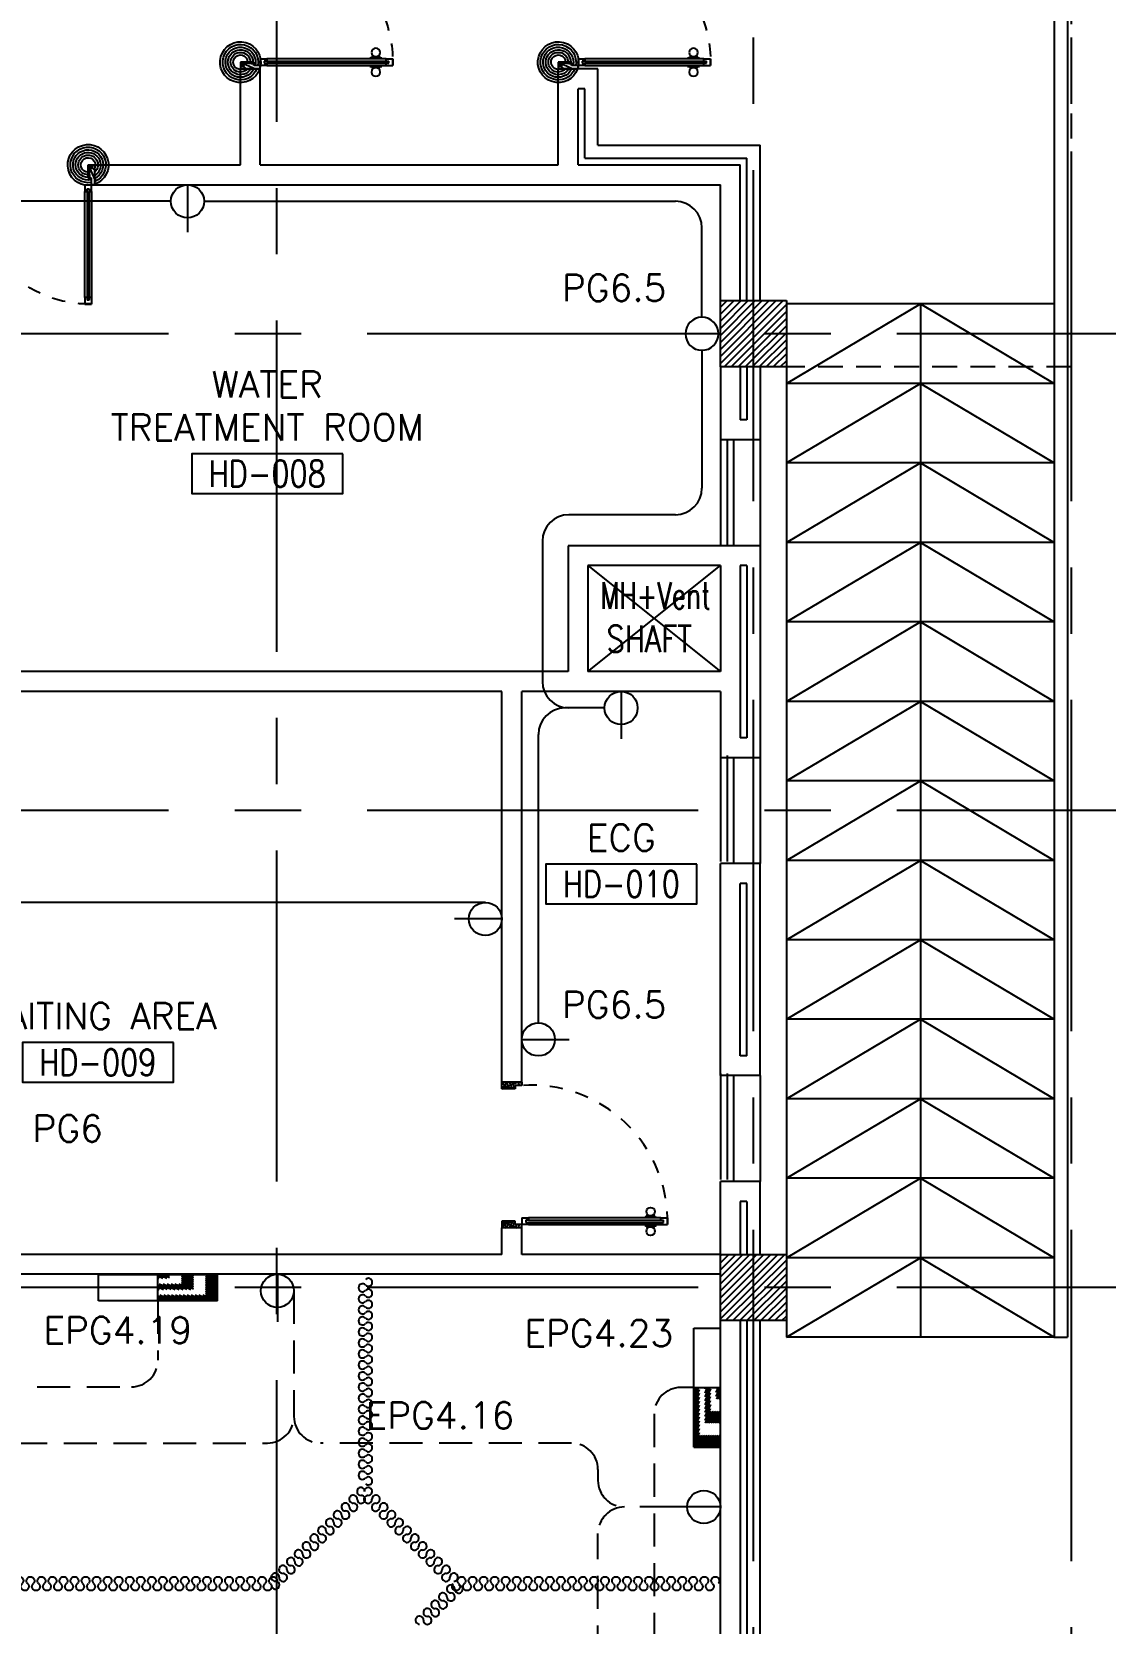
# Model space of a CAD drawing. Extents: x 0 to 93.3, y -13.5 to 76.8.
# Drawn here: x 75.57 to 83.68, y 10.07 to 22.08 of the extents above; entities that cross this region are included whole.
import ezdxf
from ezdxf.enums import TextEntityAlignment as Align

# ---------------------------------------------------------------- set-up
doc = ezdxf.new("R2010")
doc.units = 0
doc.header["$MEASUREMENT"] = 0
doc.header["$PDMODE"] = 3
doc.header["$PDSIZE"] = 0.1
for name, pattern in [('CENTERX2', [4, 2.5, -0.5, 0.5, -0.5]), ('HIDDEN', [0.375, 0.25, -0.125]), ('HIDDEN2', [0.1875, 0.125, -0.0625])]:
    doc.linetypes.add(name, pattern=pattern)
doc.layers.get('0').update_dxf_attribs({"color": 11, "linetype": 'CONTINUOUS'})
doc.layers.get('DEFPOINTS').update_dxf_attribs({"color": 11, "linetype": 'CONTINUOUS'})
for name, color, linetype in [('AX-DIM', 11, 'CONTINUOUS'), ('AXES', 11, 'CENTERX2'), ('CANOPY-LN', 11, 'CONTINUOUS'), ('COL', 11, 'CONTINUOUS'), ('DOOR', 11, 'CONTINUOUS'), ('E-CLINE', 4, 'CONTINUOUS'), ('E-HLINE', 3, 'HIDDEN'), ('E-SOCKETS', 4, 'CONTINUOUS'), ('E-TRXT', 4, 'CONTINUOUS'), ('Handrail', 11, 'CONTINUOUS'), ('HAT', 11, 'CONTINUOUS'), ('INSUL', 11, 'CONTINUOUS'), ('Ramb', 11, 'CONTINUOUS'), ('RM-BOX', 11, 'CONTINUOUS'), ('RM-NAME', 11, 'CONTINUOUS'), ('RM-NO', 11, 'CONTINUOUS'), ('SHAFT', 11, 'CONTINUOUS'), ('WALL', 11, 'CONTINUOUS'), ('WIN', 11, 'CONTINUOUS')]:
    doc.layers.add(name, color=color, linetype=linetype)
doc.styles.add('ROMANS', font='ROMANS.shx', dxfattribs={"width": 0.6})
doc.dimstyles.new('STANDARD in', dxfattribs={"dimtxt": 0.2, "dimasz": 0.1, "dimexe": 0.07, "dimexo": 0.05, "dimgap": 0.1, "dimtad": 1, "dimdec": 0, "dimlfac": 1000, "dimzin": 0, "dimdsep": 46, "dimtxsty": 'ROMANS', "dimblk": 'ARCHTICK', "dimcen": 0.05, "dimdle": 0.05, "dimclrd": 7, "dimclre": 7, "dimclrt": 2, "dimadec": 0, "dimazin": 0, "dimtfac": 1, "dimtdec": 0, "dimtmove": 2, "dimatfit": 3, "dimldrblk": 'ARCHTICK', "dimfxl": 0, "dimtolj": 1, "dimtzin": 0, "dimarcsym": 0})

# ---------------------------------------------------------------- blocks, each defined once
blk = doc.blocks.new('_ARCHTICK')
at = {"color": 0, "linetype": 'ByBlock', "const_width": 0.15}
blk.add_lwpolyline([(-0.5, -0.5), (0.5, 0.5)], dxfattribs=at)
blk = doc.blocks.new('*D197')
at = {"layer": 'AX-DIM', "color": 7, "lineweight": -2}
for p, q in [((91.902, 64.52), (91.902, 5.1)), ((81.32, 64.47), (91.972, 64.47)), ((81.32, 5.15), (91.972, 5.15))]:
    blk.add_line(p, q, dxfattribs=at)
at = {"layer": 'DEFPOINTS', "color": 0}
for p in [(81.27, 64.47), (81.27, 5.15), (91.902, 5.15)]:
    blk.add_point(p, dxfattribs=at)
at = {"layer": 'AX-DIM', "color": 7, "lineweight": -2, "xscale": 0.1, "yscale": 0.1, "zscale": 0.1}
for p, rotation in [((91.902, 64.47), 90), ((91.902, 5.15), 270)]:
    blk.add_blockref('_ARCHTICK', p, dxfattribs=dict(at, rotation=rotation))
at = {"layer": 'AX-DIM', "color": 2, "insert": (91.702, 34.81), "char_height": 0.2, "attachment_point": 5, "rotation": 90, "style": 'ROMANS'}
blk.add_mtext('\\A1;59320', dxfattribs=at)
blk = doc.blocks.new('RM1')
at = {"layer": 'RM-BOX'}
blk.add_lwpolyline([(570, -200), (-570, -200), (-570, -500), (570, -500)], close=True, dxfattribs=at)
at = {"layer": 'RM-NAME', "style": 'ROMANS'}
for tag, p in [('ROOMNAME1', (0, 324)), ('ROOMNAME2', (0, 0))]:
    blk.add_attdef(tag, text='', height=200, dxfattribs=at).set_placement(p, align=Align.MIDDLE)
at = {"layer": 'RM-NO', "style": 'ROMANS', "width": 0.8}
blk.add_attdef('ROOMNO', text='', height=200, dxfattribs=at).set_placement((0, -350), align=Align.MIDDLE)
blk = doc.blocks.new('COL50')
at = {"layer": 'COL'}
blk.add_lwpolyline([(-250, 250), (-250, -250), (250, -250), (250, 250)], close=True, dxfattribs=at)
blk = doc.blocks.new('*X65')
at = {"color": 0}
for p, q in [((253129, 17874), (253615, 18361)), ((253129, 17927), (253562, 18361)), ((253129, 17980), (253509, 18361)), ((253129, 18033), (253456, 18361)), ((253129, 18086), (253403, 18361)), ((253129, 18139), (253350, 18361)), ((253129, 18192), (253297, 18361)), ((253129, 18245), (253244, 18361)), ((253129, 18298), (253191, 18361)), ((253129, 18351), (253138, 18361)), ((253168, 17861), (253629, 18321)), ((253221, 17861), (253629, 18268)), ((253275, 17861), (253629, 18215)), ((253328, 17861), (253629, 18162)), ((253381, 17861), (253629, 18109)), ((253434, 17861), (253629, 18056)), ((253487, 17861), (253629, 18003)), ((253540, 17861), (253629, 17950)), ((253593, 17861), (253629, 17897))]:
    blk.add_line(p, q, dxfattribs=at)
blk = doc.blocks.new('*X50')
at = {"color": 0}
for p, q in [((253129, 25087), (253603, 25561)), ((253129, 25140), (253550, 25561)), ((253129, 25193), (253497, 25561)), ((253129, 25246), (253444, 25561)), ((253129, 25299), (253391, 25561)), ((253129, 25352), (253338, 25561)), ((253129, 25405), (253285, 25561)), ((253129, 25458), (253232, 25561)), ((253129, 25511), (253179, 25561)), ((253156, 25061), (253629, 25534)), ((253209, 25061), (253629, 25481)), ((253262, 25061), (253629, 25428)), ((253315, 25061), (253629, 25374)), ((253368, 25061), (253629, 25321)), ((253421, 25061), (253629, 25268)), ((253474, 25061), (253629, 25215)), ((253527, 25061), (253629, 25162)), ((253580, 25061), (253629, 25109))]:
    blk.add_line(p, q, dxfattribs=at)
blk = doc.blocks.new('A$C010A25D0')
at = {"layer": 'DOOR', "color": 0, "linetype": 'ByBlock'}
for p, q in [((95, 2038), (95, 2047)), ((95, 2047), (160, 2047)), ((160, 2038), (160, 2047)), ((1000, 2056), (1000, 2031)), ((1000, 2056), (1150, 2056)), ((1150, 2006), (1150, 2056)), ((0, 2031), (0, 1981)), ((0, 1981), (0, 2031)), ((50, 2031), (0, 2031)), ((50, 1981), (0, 1981)), ((30, 2014), (30, 1998)), ((50, 2014), (30, 2014)), ((50, 1998), (30, 1998)), ((50, 2031), (50, 2014)), ((50, 1998), (50, 1981)), ((83, 2031), (83, 2038)), ((173, 2038), (83, 2038)), ((83, 1981), (83, 1974)), ((173, 1974), (83, 1974)), ((95, 2038), (160, 2038)), ((95, 1974), (95, 1965)), ((95, 1974), (160, 1974)), ((95, 1965), (160, 1965)), ((160, 1974), (160, 1965)), ((173, 2031), (173, 2038)), ((173, 1981), (173, 1974)), ((950, 2014), (950, 2031)), ((950, 2031), (1000, 2031)), ((970, 2014), (950, 2014)), ((950, 1981), (950, 1998)), ((950, 1998), (970, 1998)), ((1000, 1981), (950, 1981)), ((970, 1998), (970, 2014)), ((1000, 1981), (1000, 2031)), ((1000, 2031), (1050, 2031)), ((1050, 2031), (1050, 2006)), ((1050, 2006), (1150, 2006)), ((50, 131), (0, 131)), ((0, 131), (0, 81)), ((0, 81), (0, 131)), ((50, 114), (50, 131)), ((173, 138), (83, 138)), ((83, 131), (83, 138)), ((95, 147), (160, 147)), ((95, 138), (95, 147)), ((95, 138), (160, 138)), ((160, 138), (160, 147)), ((173, 131), (173, 138)), ((1000, 131), (950, 131)), ((950, 131), (950, 114)), ((1000, 131), (1000, 81)), ((50, 81), (0, 81)), ((50, 114), (30, 114)), ((30, 98), (30, 114)), ((50, 98), (30, 98)), ((50, 81), (50, 98)), ((83, 81), (83, 74)), ((173, 74), (83, 74)), ((95, 74), (160, 74)), ((95, 74), (95, 65)), ((95, 65), (160, 65)), ((160, 74), (160, 65)), ((173, 81), (173, 74)), ((950, 114), (970, 114)), ((970, 98), (950, 98)), ((950, 98), (950, 81)), ((950, 81), (1000, 81)), ((970, 114), (970, 98)), ((1000, 56), (1000, 81)), ((1000, 81), (1050, 81)), ((1000, 56), (1150, 56)), ((1050, 81), (1050, 106)), ((1050, 106), (1150, 106)), ((1150, 106), (1150, 56))]:
    blk.add_line(p, q, dxfattribs=at)
at = {"layer": 'DOOR', "color": 9, "linetype": 'ByBlock'}
for p, q in [((1150, 2006), (1037, 2056)), ((1150, 2006), (1110, 2056)), ((1150, 2006), (1050, 2019)), ((1150, 106), (1037, 56)), ((1150, 106), (1050, 93)), ((1150, 106), (1110, 56))]:
    blk.add_line(p, q, dxfattribs=at)
at = {"layer": 'DOOR', "linetype": 'ByBlock'}
for p, q in [((950, 2031), (50, 2031)), ((950, 2014), (50, 2014)), ((950, 1998), (50, 1998)), ((50, 1981), (950, 1981)), ((50, 131), (950, 131)), ((950, 114), (50, 114)), ((950, 98), (50, 98)), ((950, 81), (50, 81)), ((1150, 56), (1000, 56))]:
    blk.add_line(p, q, dxfattribs=at)
at = {"layer": 'DOOR', "color": 0, "linetype": 'ByBlock'}
for centre in [(128, 2079), (128, 1932), (128, 179), (128, 32)]:
    blk.add_circle(centre, 32.4, dxfattribs=at)
at = {"layer": 'DOOR', "color": 9, "linetype": 'ByBlock'}
for centre, radius, start, end in [((1150, 2006), 154, 161.1053, 166.2858), ((1150, 2006), 134, 158.1598, 169.28), ((1150, 2006), 114, 154.0838, 167.3774), ((1150, 2006), 94.4, 148.0182, 180), ((1150, 2006), 74.4, 137.7764, 180), ((1150, 2006), 54.4, 113.2074, 180), ((1150, 2006), 34.4, 90, 180), ((1150, 2006), 14.4, 90, 180), ((1150, 106), 154, 193.7142, 198.8947), ((1150, 106), 134, 190.72, 201.8402), ((1150, 106), 114, 192.6226, 205.9162), ((1150, 106), 94.4, 180, 211.9818), ((1150, 106), 74.4, 180, 222.2236), ((1150, 106), 54.4, 180, 246.7926), ((1150, 106), 34.4, 180, 270), ((1150, 106), 14.4, 180, 270)]:
    blk.add_arc(centre, radius, start, end, dxfattribs=at)
at = {"layer": 'DOOR', "linetype": 'HIDDEN', "ltscale": 0.5}
for centre, start, end in [((951, 2006), 178.494, 272.9568), ((951, 106), 87.0432, 181.506)]:
    blk.add_arc(centre, 951, start, end, dxfattribs=at)
at = {"layer": 'WALL'}
blk.add_line((1000, 56), (1150, 56), dxfattribs=at)
blk = doc.blocks.new('A$C272A55A0')
at = {"layer": 'DOOR', "color": 0, "linetype": 'ByBlock'}
for p, q in [((0, 900), (0, 1050)), ((50, 1050), (0, 1050)), ((50, 950), (50, 1050)), ((1750, 950), (1750, 1050)), ((1750, 1050), (1800, 1050)), ((1800, 1050), (1800, 900)), ((0, 900), (25, 900)), ((25, 950), (50, 950)), ((25, 900), (25, 950)), ((75, 900), (25, 900)), ((25, 850), (25, 900)), ((42, 850), (25, 850)), ((58, 870), (42, 870)), ((42, 870), (42, 850)), ((58, 850), (58, 870)), ((75, 850), (58, 850)), ((75, 900), (75, 850)), ((1725, 900), (1775, 900)), ((1725, 900), (1725, 850)), ((1725, 850), (1742, 850)), ((1742, 870), (1758, 870)), ((1742, 850), (1742, 870)), ((1775, 950), (1750, 950)), ((1758, 870), (1758, 850)), ((1758, 850), (1775, 850)), ((1775, 900), (1775, 950)), ((1800, 900), (1775, 900)), ((1775, 850), (1775, 900)), ((1718, 160), (1709, 160)), ((1709, 95), (1709, 160)), ((1725, 173), (1718, 173)), ((1718, 173), (1718, 83)), ((1718, 95), (1718, 160)), ((1775, 173), (1782, 173)), ((1782, 173), (1782, 83)), ((1782, 160), (1791, 160)), ((1782, 95), (1782, 160)), ((1791, 95), (1791, 160)), ((25, 50), (42, 50)), ((25, 50), (25, 0)), ((25, 0), (75, 0)), ((75, 0), (25, 0)), ((42, 50), (42, 30)), ((42, 30), (58, 30)), ((58, 50), (75, 50)), ((58, 50), (58, 30)), ((75, 50), (75, 0)), ((1718, 95), (1709, 95)), ((1725, 83), (1718, 83)), ((1742, 50), (1725, 50)), ((1725, 50), (1725, 0)), ((1775, 0), (1725, 0)), ((1725, 0), (1775, 0)), ((1742, 50), (1742, 30)), ((1758, 30), (1742, 30)), ((1775, 50), (1758, 50)), ((1758, 50), (1758, 30)), ((1775, 83), (1782, 83)), ((1775, 50), (1775, 0)), ((1782, 95), (1791, 95))]:
    blk.add_line(p, q, dxfattribs=at)
at = {"layer": 'DOOR', "color": 9, "linetype": 'ByBlock'}
for p, q in [((50, 1050), (0, 1010)), ((50, 1050), (0, 937)), ((50, 1050), (37, 950)), ((1750, 1050), (1800, 1010)), ((1750, 1050), (1800, 937)), ((1750, 1050), (1763, 950))]:
    blk.add_line(p, q, dxfattribs=at)
at = {"layer": 'DOOR', "linetype": 'ByBlock'}
for p, q in [((25, 850), (25, 50)), ((42, 850), (42, 50)), ((58, 850), (58, 50)), ((75, 50), (75, 850)), ((1725, 50), (1725, 850)), ((1742, 850), (1742, 50)), ((1758, 850), (1758, 50)), ((1775, 850), (1775, 50))]:
    blk.add_line(p, q, dxfattribs=at)
at = {"layer": 'DOOR', "color": 0, "linetype": 'ByBlock'}
for centre in [(1676, 128), (1824, 128)]:
    blk.add_circle(centre, 32.4, dxfattribs=at)
at = {"layer": 'DOOR', "color": 9, "linetype": 'ByBlock'}
for centre, radius, start, end in [((50, 1050), 54.4, 203.2074, 270), ((50, 1050), 74.4, 227.7764, 270), ((50, 1050), 94.4, 238.0182, 270), ((50, 1050), 34.4, 180, 270), ((50, 1050), 14.4, 180, 270), ((1750, 1050), 14.4, 270, 0), ((1750, 1050), 34.4, 270, 0), ((1750, 1050), 54.4, 270, 336.7926), ((1750, 1050), 74.4, 270, 312.2236), ((1750, 1050), 94.4, 270, 301.9818), ((50, 1050), 114, 244.0838, 257.3774), ((50, 1050), 134, 248.1598, 259.28), ((50, 1050), 154, 251.1053, 256.2858), ((1750, 1050), 114, 282.6226, 295.9162), ((1750, 1050), 134, 280.72, 291.8402), ((1750, 1050), 154, 283.7142, 288.8947)]:
    blk.add_arc(centre, radius, start, end, dxfattribs=at)
at = {"layer": 'DOOR', "linetype": 'HIDDEN', "ltscale": 0.5}
for centre, start, end in [((50, 851), 268.3174, 3.2965), ((1750, 851), 176.7035, 271.6826)]:
    blk.add_arc(centre, 851, start, end, dxfattribs=at)
at = {"layer": 'WALL', "linetype": 'ByBlock'}
blk.add_line((1800, 900), (1800, 1050), dxfattribs=at)
blk = doc.blocks.new('A$C2B543BD4')
at = {"layer": 'DOOR', "color": 0, "linetype": 'ByBlock'}
for p, q in [((150, 1156), (0, 1156)), ((150, 1156), (0, 1156)), ((0, 1156), (150, 1156)), ((0, 1106), (0, 1156)), ((100, 1106), (0, 1106)), ((150, 1131), (100, 1131)), ((100, 1131), (100, 1106)), ((150, 1156), (150, 1131)), ((150, 131), (150, 81)), ((150, 131), (200, 131)), ((200, 131), (200, 114)), ((1078, 138), (1168, 138)), ((1078, 131), (1078, 138)), ((1155, 147), (1090, 147)), ((1090, 138), (1090, 147)), ((1155, 138), (1090, 138)), ((1155, 138), (1155, 147)), ((1168, 131), (1168, 138)), ((1200, 131), (1250, 131)), ((1200, 114), (1200, 131)), ((1250, 131), (1250, 81)), ((1250, 131), (1250, 81)), ((1250, 81), (1250, 131)), ((100, 106), (0, 106)), ((0, 106), (0, 56)), ((150, 56), (0, 56)), ((100, 81), (100, 106)), ((150, 81), (100, 81)), ((150, 56), (150, 81)), ((200, 81), (150, 81)), ((180, 114), (180, 98)), ((200, 114), (180, 114)), ((180, 98), (200, 98)), ((200, 98), (200, 81)), ((1078, 81), (1078, 74)), ((1078, 74), (1168, 74)), ((1155, 74), (1090, 74)), ((1090, 74), (1090, 65)), ((1155, 65), (1090, 65)), ((1155, 74), (1155, 65)), ((1168, 81), (1168, 74)), ((1200, 114), (1220, 114)), ((1200, 98), (1220, 98)), ((1200, 81), (1200, 98)), ((1200, 81), (1250, 81)), ((1220, 98), (1220, 114))]:
    blk.add_line(p, q, dxfattribs=at)
at = {"layer": 'DOOR', "color": 9, "linetype": 'ByBlock'}
for p, q in [((0, 1106), (114, 1156)), ((0, 1106), (40, 1156)), ((0, 1106), (100, 1119)), ((0, 106), (40, 56)), ((0, 106), (114, 56)), ((0, 106), (100, 93))]:
    blk.add_line(p, q, dxfattribs=at)
at = {"layer": 'DOOR', "linetype": 'ByBlock'}
for p, q in [((1200, 131), (200, 131)), ((200, 114), (1200, 114)), ((200, 98), (1200, 98)), ((200, 81), (1200, 81))]:
    blk.add_line(p, q, dxfattribs=at)
at = {"layer": 'DOOR', "color": 0, "linetype": 'ByBlock'}
for centre in [(1123, 179), (1123, 32)]:
    blk.add_circle(centre, 32.4, dxfattribs=at)
at = {"layer": 'DOOR', "color": 9, "linetype": 'ByBlock'}
for centre, radius, start, end in [((0, 1106), 34.4, 0, 90), ((0, 1106), 14.4, 0, 90), ((0, 1106), 54.4, 0, 66.7926), ((0, 1106), 74.4, 0, 42.2236), ((0, 1106), 94.4, 0, 31.9818), ((0, 1106), 134, 10.72, 21.8402), ((0, 1106), 154, 13.7142, 18.8947), ((0, 106), 14.4, 270, 0), ((0, 106), 34.4, 270, 0), ((0, 106), 54.4, 293.2074, 0), ((0, 106), 74.4, 317.7764, 0), ((0, 106), 94.4, 328.0182, 0), ((0, 106), 114, 334.0838, 347.3774), ((0, 106), 134, 338.1598, 349.28), ((0, 106), 154, 341.1053, 346.2858)]:
    blk.add_arc(centre, radius, start, end, dxfattribs=at)
at = {"layer": 'DOOR', "linetype": 'HIDDEN', "ltscale": 0.5}
blk.add_arc((223, 106), 1028, 358.6059, 94.0585, dxfattribs=at)
blk = doc.blocks.new('S110')
at = {"layer": 'E-SOCKETS'}
blk.add_line((0, 0), (358, 0), dxfattribs=at)
blk.add_circle((125, 0), 125, dxfattribs=at)
blk = doc.blocks.new('HF16162-P')
at = {"color": 8}
for centre, start, end in [((-0.04, 0.037), 313.5684, 226.4316), ((0.11, 0.037), 313.5684, 226.4316), ((0.261, 0.037), 313.5684, 226.4316), ((0.411, 0.037), 313.5684, 226.4316), ((0.562, 0.037), 313.5684, 226.4316), ((0.712, 0.037), 313.5684, 226.4316), ((0.863, 0.037), 313.5684, 226.4316), ((1.013, 0.037), 313.5684, 226.4316), ((1.164, 0.037), 313.5684, 226.4316), ((1.314, 0.037), 313.5684, 226.4316), ((1.465, 0.037), 313.5684, 226.4316), ((1.615, 0.037), 313.5684, 226.4316), ((1.766, 0.037), 313.5684, 226.4316), ((1.916, 0.037), 313.5684, 226.4316), ((2.067, 0.037), 313.5684, 226.4316), ((2.217, 0.037), 313.5684, 226.4316), ((2.368, 0.037), 313.5684, 226.4316), ((2.518, 0.037), 313.5684, 226.4316), ((2.669, 0.037), 313.5684, 226.4316), ((2.819, 0.037), 313.5684, 226.4316), ((2.97, 0.037), 313.5684, 226.4316), ((3.12, 0.037), 313.5684, 226.4316), ((3.27, 0.037), 313.5684, 226.4316), ((3.421, 0.037), 313.5684, 226.4316), ((0.035, -0.042), 133.5684, 46.4316), ((0.186, -0.042), 133.5684, 46.4316), ((0.336, -0.042), 133.5684, 46.4316), ((0.487, -0.042), 133.5684, 46.4316), ((0.637, -0.042), 133.5684, 46.4316), ((0.788, -0.042), 133.5684, 46.4316), ((0.938, -0.042), 133.5684, 46.4316), ((1.088, -0.042), 133.5684, 46.4316), ((1.239, -0.042), 133.5684, 46.4316), ((1.389, -0.042), 133.5684, 46.4316), ((1.54, -0.042), 133.5684, 46.4316), ((1.69, -0.042), 133.5684, 46.4316), ((1.841, -0.042), 133.5684, 46.4316), ((1.991, -0.042), 133.5684, 46.4316), ((2.142, -0.042), 133.5684, 46.4316), ((2.292, -0.042), 133.5684, 46.4316), ((2.443, -0.042), 133.5684, 46.4316), ((2.593, -0.042), 133.5684, 46.4316), ((2.744, -0.042), 133.5684, 46.4316), ((2.894, -0.042), 133.5684, 46.4316), ((3.045, -0.042), 133.5684, 46.4316), ((3.195, -0.042), 133.5684, 46.4316), ((3.346, -0.042), 133.5684, 46.4316), ((3.496, -0.042), 133.5684, 46.4316)]:
    blk.add_arc(centre, 0.0546, start, end, dxfattribs=at)
blk = doc.blocks.new('BHU')
at = {"color": 5}
for p, q in [((0, -222), (104, 1)), ((0, -192), (90, 1)), ((0, -163), (76, 1)), ((0, -133), (63, 1)), ((0, -104), (49, 1)), ((0, -74), (35, 1)), ((0, -44), (21, 1)), ((0, -15), (7, 1)), ((0, -251), (118, 1)), ((0, -281), (132, 1)), ((0, -399), (187, 1)), ((0, -370), (173, 1)), ((0, -340), (159, 1)), ((0, -311), (145, 1)), ((0, -429), (199, -1)), ((4, -450), (199, -31)), ((18, -450), (199, -61)), ((32, -450), (199, -90)), ((45, -450), (199, -120)), ((59, -450), (199, -149)), ((73, -450), (199, -179)), ((87, -450), (199, -208)), ((101, -450), (199, -238)), ((114, -450), (199, -268)), ((128, -450), (199, -297)), ((142, -450), (199, -327)), ((156, -450), (199, -356)), ((169, -450), (199, -386)), ((183, -450), (199, -416))]:
    blk.add_line(p, q, dxfattribs=at)
at = {"color": 0}
blk.add_line((197, -450), (199, -445), dxfattribs=at)
at = {"layer": 'E-SOCKETS'}
for p, q in [((0, -450), (0, 450)), ((0, 450), (199, 450)), ((199, 450), (199, -450)), ((0, 1), (199, 1)), ((0, -450), (199, -450))]:
    blk.add_line(p, q, dxfattribs=at)

msp = doc.modelspace()

# ---------------------------------------------------------------- linework, layer by layer
at = {"color": 8}
for centre, start, end in [((78.0552, 11.0612), 358.56836, 271.43164), ((78.1089, 11.0612), 268.56836, 181.43164), ((77.9374, 10.9434), 358.56836, 271.43164), ((77.9963, 11.0023), 358.56836, 271.43164), ((77.9978, 10.9419), 178.56836, 91.43164), ((78.0567, 11.0008), 178.56836, 91.43164), ((78.1074, 11.0008), 88.56836, 1.43164), ((78.1663, 10.9419), 88.56836, 1.43164), ((78.1678, 11.0023), 268.56836, 181.43164), ((78.2267, 10.9434), 268.56836, 181.43164), ((77.8195, 10.8256), 358.56836, 271.43164), ((77.8784, 10.8845), 358.56836, 271.43164), ((77.88, 10.824), 178.56836, 91.43164), ((77.9389, 10.883), 178.56836, 91.43164), ((78.2252, 10.883), 88.56836, 1.43164), ((78.2841, 10.824), 88.56836, 1.43164), ((78.2856, 10.8845), 268.56836, 181.43164), ((78.3446, 10.8256), 268.56836, 181.43164), ((77.7017, 10.7077), 358.56836, 271.43164), ((77.7606, 10.7666), 358.56836, 271.43164), ((77.7621, 10.7062), 178.56836, 91.43164), ((77.821, 10.7651), 178.56836, 91.43164), ((78.343, 10.7651), 88.56836, 1.43164), ((78.402, 10.7062), 88.56836, 1.43164), ((78.4035, 10.7666), 268.56836, 181.43164), ((78.4624, 10.7077), 268.56836, 181.43164), ((77.5839, 10.5899), 358.56836, 271.43164), ((77.6428, 10.6488), 358.56836, 271.43164), ((77.6443, 10.5884), 178.56836, 91.43164), ((77.7032, 10.6473), 178.56836, 91.43164), ((78.4609, 10.6473), 88.56836, 1.43164), ((78.5198, 10.5884), 88.56836, 1.43164), ((78.5213, 10.6488), 268.56836, 181.43164), ((78.5802, 10.5899), 268.56836, 181.43164), ((77.4661, 10.4721), 358.56836, 271.43164), ((77.525, 10.531), 358.56836, 271.43164), ((77.5265, 10.4706), 178.56836, 91.43164), ((77.5854, 10.5295), 178.56836, 91.43164), ((78.5787, 10.5295), 88.56836, 1.43164), ((78.6376, 10.4706), 88.56836, 1.43164), ((78.6391, 10.531), 268.56836, 181.43164), ((78.698, 10.4721), 268.56836, 181.43164), ((77.4072, 10.4132), 358.56836, 271.43164), ((77.4087, 10.3528), 178.56836, 91.43164), ((77.4676, 10.4117), 178.56836, 91.43164), ((78.6965, 10.4117), 88.56836, 1.43164), ((78.7328, 10.3246), 358.56836, 271.43164), ((78.7569, 10.4132), 268.56836, 181.43164), ((78.7933, 10.3231), 178.56836, 91.43164), ((78.615, 10.2068), 358.56836, 271.43164), ((78.6739, 10.2657), 358.56836, 271.43164), ((78.6754, 10.2053), 178.56836, 91.43164), ((78.7343, 10.2642), 178.56836, 91.43164), ((78.4972, 10.089), 358.56836, 271.43164), ((78.5561, 10.1479), 358.56836, 271.43164), ((78.5576, 10.0875), 178.56836, 91.43164), ((78.6165, 10.1464), 178.56836, 91.43164)]:
    msp.add_arc(centre, 0.0302, start, end, dxfattribs=at)
for centre, major_axis, start_param, end_param in [((78.0668, 12.5983), (-0.0214, -0.0214), 3.1166059, 7.8789684), ((78.1106, 12.6399), (-0.0214, -0.0214), 6.2581985, 11.0205611), ((78.0668, 12.515), (-0.0214, -0.0214), 3.1166059, 7.8789684), ((78.1106, 12.5566), (0.0214, -0.0214), 4.6874022, 9.4497648), ((78.1106, 12.4733), (-0.0214, -0.0214), 6.2581985, 11.0205611), ((78.0668, 12.4317), (-0.0214, -0.0214), 3.1166059, 7.8789684), ((78.0668, 12.3483), (-0.0214, -0.0214), 3.1166059, 7.8789684), ((78.1106, 12.39), (-0.0214, -0.0214), 6.2581985, 11.0205611), ((78.0668, 12.265), (0.0214, -0.0214), 1.5458095, 6.3081721), ((78.1106, 12.3067), (0.0214, -0.0214), 4.6874022, 9.4497648), ((78.1106, 12.2234), (0.0214, -0.0214), 4.6874022, 9.4497648), ((78.0668, 12.1817), (-0.0214, -0.0214), 3.1166059, 7.8789684), ((78.1106, 12.1401), (0.0214, -0.0214), 4.6874022, 9.4497648), ((78.0668, 12.0984), (-0.0214, -0.0214), 3.1166059, 7.8789684), ((78.0668, 12.0151), (-0.0214, -0.0214), 3.1166059, 7.8789684), ((78.1106, 12.0567), (-0.0214, -0.0214), 6.2581985, 11.0205611), ((78.0668, 11.9318), (-0.0214, -0.0214), 3.1166059, 7.8789684), ((78.1106, 11.9734), (-0.0214, -0.0214), 6.2581985, 11.0205611), ((78.1106, 11.8901), (-0.0214, -0.0214), 6.2581985, 11.0205611), ((78.0668, 11.8485), (0.0214, -0.0214), 1.5458095, 6.3081721), ((78.0668, 11.7651), (-0.0214, -0.0214), 3.1166059, 7.8789684), ((78.1106, 11.8068), (0.0214, -0.0214), 4.6874022, 9.4497648), ((78.0668, 11.6818), (0.0214, -0.0214), 1.5458095, 6.3081721), ((78.1106, 11.7235), (0.0214, -0.0214), 4.6874022, 9.4497648), ((78.1106, 11.6402), (-0.0214, -0.0214), 6.2581985, 11.0205611), ((78.0668, 11.5985), (-0.0214, -0.0214), 3.1166059, 7.8789684), ((78.0668, 11.5152), (-0.0214, -0.0214), 3.1166059, 7.8789684), ((78.1106, 11.5569), (-0.0214, -0.0214), 6.2581985, 11.0205611), ((78.0668, 11.4319), (0.0214, -0.0214), 1.5458095, 6.3081721), ((78.1106, 11.4736), (-0.0214, -0.0214), 6.2581985, 11.0205611), ((78.1106, 11.3902), (-0.0214, -0.0214), 6.2581985, 11.0205611), ((78.0668, 11.3486), (0.0214, -0.0214), 1.5458095, 6.3081721), ((78.0668, 11.2653), (0.0214, -0.0214), 1.5458095, 6.3081721), ((78.1106, 11.3069), (0.0214, -0.0214), 4.6874022, 9.4497648), ((78.0668, 11.182), (-0.0214, -0.0214), 3.1166059, 7.8789684), ((78.1106, 11.2236), (-0.0214, -0.0214), 6.2581985, 11.0205611), ((78.1106, 11.1403), (-0.0214, -0.0214), 6.2581985, 11.0205611)]:
    msp.add_ellipse(centre, major_axis=major_axis, ratio=1, start_param=start_param, end_param=end_param, dxfattribs=at)
at = {"layer": 'AXES'}
for p, q in [((81.0195, -1.4643), (81.0195, 76.0748)), ((83.4195, -1.4643), (83.4195, 76.0748)), ((77.4195, 5.4), (77.4195, 64.22)), ((92.6023, 19.8), (22.7795, 19.8)), ((92.6023, 16.2), (22.7795, 16.2)), ((92.6023, 12.6), (22.7795, 12.6))]:
    msp.add_line(p, q, dxfattribs=at)
at = {"layer": 'CANOPY-LN', "linetype": 'HIDDEN2', "ltscale": 1.5}
for q in [(83.4195, 27.25), (81.2695, 19.55)]:
    msp.add_line((83.4195, 19.55), q, dxfattribs=at)
at = {"layer": 'E-CLINE'}
for p, q in [((76.6205, 20.8), (73.0959, 20.8)), ((76.8705, 20.8), (80.4298, 20.8)), ((80.6298, 19.925), (80.6298, 20.6)), ((80.6298, 19.675), (80.6298, 18.634)), ((80.4298, 18.434), (79.6252, 18.434)), ((79.4252, 18.234), (79.4252, 17.175)), ((79.8945, 16.975), (79.5945, 16.975)), ((79.3945, 14.598), (79.3945, 16.775)), ((78.9945, 15.5075), (73.8416, 15.5075))]:
    msp.add_line(p, q, dxfattribs=at)
at = {"layer": 'E-CLINE', "color": 4, "linetype": 'HIDDEN'}
for p, q in [((76.5218, 12.4994), (76.5218, 12.0506)), ((77.549, 12.575), (77.549, 11.6262)), ((74.1092, 11.8506), (76.3218, 11.8506)), ((80.569, 11.8455), (80.469, 11.8455)), ((80.269, 11.6455), (80.269, 9.7011)), ((75.0612, 11.4262), (77.349, 11.4262)), ((79.6445, 11.4262), (77.749, 11.4262)), ((79.8445, 11.2262), (79.8445, 11.1434)), ((80.4112, 10.9434), (80.0445, 10.9434)), ((79.8445, 8.6739), (79.8445, 10.7434))]:
    msp.add_line(p, q, dxfattribs=at)
at = {"layer": 'E-CLINE'}
for centre, start, end in [((80.4298, 20.6), 0, 90), ((80.4298, 18.634), 270, 0), ((79.6252, 18.234), 90, 180), ((79.6252, 17.175), 180, 270), ((79.5945, 16.775), 90, 180)]:
    msp.add_arc(centre, 0.2, start, end, dxfattribs=at)
at = {"layer": 'E-CLINE', "color": 4, "linetype": 'HIDDEN'}
for centre, start, end in [((76.3218, 12.0506), 270, 0), ((80.469, 11.6455), 90, 180), ((77.349, 11.6262), 270, 0), ((77.749, 11.6262), 180, 270), ((79.6445, 11.2262), 360, 90), ((80.0445, 11.1434), 180, 270), ((80.0445, 10.7434), 90, 180)]:
    msp.add_arc(centre, 0.2, start, end, dxfattribs=at)
at = {"layer": 'E-SOCKETS'}
for p, q in [((76.7455, 20.925), (76.7455, 20.5667)), ((79.1195, 15.3825), (78.7612, 15.3825)), ((79.2695, 14.473), (79.6279, 14.473)), ((77.424, 12.7), (77.424, 12.3417)), ((80.7695, 10.9434), (80.4112, 10.9434))]:
    msp.add_line(p, q, dxfattribs=at)
for centre in [(76.7455, 20.8), (78.9945, 15.3825), (79.3945, 14.473), (77.424, 12.575), (80.6445, 10.9434)]:
    msp.add_circle(centre, 0.125, dxfattribs=at)
at = {"layer": 'Handrail'}
for p, q in [((83.2895, 26.2211), (83.2895, 21.225)), ((83.3895, 26.2211), (83.3895, 21.225)), ((83.2895, 21.225), (83.2895, 12.225)), ((83.3895, 21.225), (83.3895, 12.225)), ((81.2695, 20.025), (81.2695, 12.225)), ((83.2895, 12.225), (83.3895, 12.225))]:
    msp.add_line(p, q, dxfattribs=at)
at = {"layer": 'INSUL'}
for p, q in [((79.6945, 21.075), (79.6945, 21.65)), ((79.7445, 21.65), (79.6945, 21.65)), ((79.7445, 21.125), (79.7445, 21.65)), ((79.6945, 21.075), (80.9195, 21.075)), ((79.7445, 21.125), (80.9695, 21.125)), ((80.9195, 20.05), (80.9195, 21.075)), ((80.9695, 20.05), (80.9695, 21.125)), ((80.9195, 19.55), (80.9195, 19.15)), ((80.9695, 19.55), (80.9695, 19.15)), ((80.9695, 19.15), (80.9195, 19.15)), ((80.9195, 18.05), (80.9195, 16.75)), ((80.9695, 18.05), (80.9195, 18.05)), ((80.9695, 18.05), (80.9695, 16.75)), ((80.9695, 16.75), (80.9195, 16.75)), ((80.9195, 14.35), (80.9195, 15.65)), ((80.9695, 15.65), (80.9195, 15.65)), ((80.9695, 14.35), (80.9695, 15.65)), ((80.9695, 14.35), (80.9195, 14.35)), ((80.9195, 13.25), (80.9195, 12.85)), ((80.9695, 13.25), (80.9195, 13.25)), ((80.9695, 13.25), (80.9695, 12.85)), ((80.9195, 12.35), (80.9195, 5.65)), ((80.9695, 12.35), (80.9695, 5.65))]:
    msp.add_line(p, q, dxfattribs=at)
at = {"layer": 'Ramb'}
for p, q in [((83.2895, 20.025), (81.2695, 20.025)), ((81.2695, 19.425), (82.2795, 20.025)), ((82.2795, 20.025), (82.2795, 12.225)), ((82.2795, 20.025), (83.2895, 19.425)), ((83.2895, 19.425), (81.2695, 19.425)), ((81.2695, 18.825), (82.2795, 19.425)), ((82.2795, 19.425), (83.2895, 18.825)), ((83.2895, 18.825), (81.2695, 18.825)), ((81.2695, 18.225), (82.2795, 18.825)), ((82.2795, 18.825), (83.2895, 18.225)), ((83.2895, 18.225), (81.2695, 18.225)), ((81.2695, 17.625), (82.2795, 18.225)), ((82.2795, 18.225), (83.2895, 17.625)), ((83.2895, 17.625), (81.2695, 17.625)), ((81.2695, 17.025), (82.2795, 17.625)), ((82.2795, 17.625), (83.2895, 17.025)), ((83.2895, 17.025), (81.2695, 17.025)), ((81.2695, 16.425), (82.2795, 17.025)), ((82.2795, 17.025), (83.2895, 16.425)), ((83.2895, 16.425), (81.2695, 16.425)), ((81.2695, 15.825), (82.2795, 16.425)), ((82.2795, 16.425), (83.2895, 15.825)), ((83.2895, 15.825), (81.2695, 15.825)), ((81.2695, 15.225), (82.2795, 15.825)), ((82.2795, 15.825), (83.2895, 15.225)), ((83.2895, 15.225), (81.2695, 15.225)), ((81.2695, 14.625), (82.2795, 15.225)), ((82.2795, 15.225), (83.2895, 14.625)), ((83.2895, 14.625), (81.2695, 14.625)), ((81.2695, 14.025), (82.2795, 14.625)), ((82.2795, 14.625), (83.2895, 14.025)), ((83.2895, 14.025), (81.2695, 14.025)), ((81.2695, 13.425), (82.2795, 14.025)), ((82.2795, 14.025), (83.2895, 13.425)), ((83.2895, 13.425), (81.2695, 13.425)), ((81.2695, 12.825), (82.2795, 13.425)), ((82.2795, 13.425), (83.2895, 12.825)), ((83.2895, 12.825), (81.2695, 12.825)), ((81.2695, 12.225), (82.2795, 12.825)), ((82.2795, 12.825), (83.2895, 12.225)), ((83.2895, 12.225), (81.2695, 12.225))]:
    msp.add_line(p, q, dxfattribs=at)
at = {"layer": 'SHAFT', "color": 251, "linetype": 'ByBlock'}
for p, q in [((79.7695, 17.25), (80.7695, 18.05)), ((79.7695, 18.05), (80.7695, 17.25))]:
    msp.add_line(p, q, dxfattribs=at)
at = {"layer": 'WALL'}
for p, q in [((77.1445, 21.075), (77.1445, 21.8)), ((77.2945, 21.8), (77.1445, 21.8)), ((77.2945, 21.075), (77.2945, 21.8)), ((79.5445, 21.075), (79.5445, 21.8)), ((79.8445, 21.8), (79.5445, 21.8)), ((79.8445, 21.225), (79.8445, 21.8)), ((79.8445, 21.225), (81.0695, 21.225)), ((81.0695, 20.05), (81.0695, 21.225)), ((76.0445, 21.075), (77.1445, 21.075)), ((76.0445, 21.075), (77.1445, 21.075)), ((76.0445, 20.9268), (76.0445, 21.075)), ((77.2945, 21.075), (79.5445, 21.075)), ((76.0227, 20.925), (80.7695, 20.925)), ((80.7695, 20.05), (80.7695, 20.925)), ((80.7695, 19.55), (80.7695, 19)), ((81.0695, 19.55), (81.0695, 19)), ((81.0695, 19), (80.7695, 19)), ((81.0695, 18.2), (79.6195, 18.2)), ((79.6195, 18.2), (79.6195, 17.25)), ((81.0695, 18.2), (81.0695, 16.6)), ((80.7695, 18.05), (79.7695, 18.05)), ((79.7695, 18.05), (79.7695, 17.25)), ((80.7695, 18.05), (80.7695, 17.25)), ((79.6195, 17.25), (73.7195, 17.25)), ((80.7695, 17.25), (79.7695, 17.25)), ((79.1195, 17.1), (73.7195, 17.1)), ((79.1195, 14.15), (79.1195, 17.1)), ((80.7695, 17.1), (79.2695, 17.1)), ((79.2695, 14.15), (79.2695, 17.1)), ((80.7695, 17.1), (80.7695, 16.6161)), ((81.0695, 16.6), (80.7695, 16.6)), ((80.7695, 14.2), (80.7695, 15.8)), ((81.0695, 15.8), (80.7695, 15.8)), ((81.0695, 14.2), (81.0695, 15.8)), ((81.0695, 14.2), (80.7695, 14.2)), ((79.2695, 14.15), (79.1195, 14.15)), ((80.7695, 12.85), (80.7695, 13.4)), ((81.0695, 13.4), (80.7695, 13.4)), ((81.0695, 12.85), (81.0695, 13.4)), ((79.1195, 12.85), (79.1195, 13.05)), ((79.2695, 13.05), (79.1195, 13.05)), ((79.2695, 12.85), (79.2695, 13.05)), ((79.1195, 12.85), (75.2664, 12.85)), ((80.7695, 12.85), (79.2695, 12.85)), ((80.7695, 12.7), (75.4164, 12.7)), ((80.7695, 5.65), (80.7695, 12.35)), ((81.0695, 5.65), (81.0695, 12.35))]:
    msp.add_line(p, q, dxfattribs=at)
at = {"layer": 'WIN'}
for p, q in [((80.7695, 19), (80.7695, 18.2)), ((80.8195, 19), (80.8195, 18.2)), ((80.8695, 19), (80.8695, 18.2)), ((81.0695, 19), (81.0695, 18.2)), ((80.7695, 16.6161), (80.7695, 15.8161)), ((80.8195, 16.6161), (80.8195, 15.8161)), ((80.8695, 16.6), (80.8695, 15.8)), ((81.0695, 16.6), (81.0695, 15.8)), ((80.7695, 14.2161), (80.7695, 13.4161)), ((80.8195, 14.2161), (80.8195, 13.4161)), ((80.8695, 14.2), (80.8695, 13.4)), ((81.0695, 14.2), (81.0695, 13.4))]:
    msp.add_line(p, q, dxfattribs=at)

# ---------------------------------------------------------------- block references
at = {"color": 11, "xscale": -0.5536417323164642, "yscale": 0.5536417322873604, "zscale": 0.5536417322834644}
for p in [(77.3696, 10.3661), (80.7086, 10.3661)]:
    msp.add_blockref('HF16162-P', p, dxfattribs=at)
at = {"layer": 'COL', "xscale": -0.001000000047497451, "yscale": 0.0009999999892897904, "zscale": 0.001}
for p in [(81.0195, 19.8), (81.0195, 12.6)]:
    msp.add_blockref('COL50', p, dxfattribs=at)
at = {"layer": 'DOOR', "color": 0, "yscale": 0.0009999999892897904, "zscale": 0.001}
for name, p, xscale in [('A$C010A25D0', (78.2949, 21.7441), -0.001000000047497451), ('A$C010A25D0', (80.6949, 21.7441), -0.001000000047497451), ('A$C272A55A0', (76.0445, 20.0246), -0.001000000047497451), ('A$C2B543BD4', (79.1195, 12.9941), 0.0009999999892897904)]:
    msp.add_blockref(name, p, dxfattribs=dict(at, xscale=xscale))
at = {"layer": 'E-HLINE', "xscale": -0.0009999999892897904, "yscale": 0.0009999999892897904, "zscale": 0.001}
msp.add_blockref('S110', (80.7548, 19.8), dxfattribs=at)
at = {"layer": 'E-HLINE', "xscale": 0.0009999999892897904, "yscale": 0.0009999999892897904, "zscale": 0.001, "rotation": 270}
msp.add_blockref('S110', (80.0195, 17.1), dxfattribs=at)
at = {"layer": 'E-HLINE', "color": 4, "xscale": 0.0009999999892897904, "yscale": 0.0009999999892897904, "zscale": 0.001, "rotation": 90}
msp.add_blockref('BHU', (76.5229, 12.4994), dxfattribs=at)
at = {"layer": 'E-HLINE', "color": 4, "xscale": 0.0009999999892897904, "yscale": 0.0009999999892897904, "zscale": 0.001}
msp.add_blockref('BHU', (80.569, 11.8444), dxfattribs=at)
at = {"layer": 'HAT', "xscale": 0.001000000047497451, "yscale": 0.0009999999892897904, "zscale": 0.001}
for name in ['*X50', '*X65']:
    msp.add_blockref(name, (-172.359, -5.511), dxfattribs=at)
for p, values in [((77.3472, 19.0941), {'ROOMNO': 'HD-008', 'ROOMNAME2': 'TREATMENT ROOM', 'ROOMNAME1': 'WATER'}), ((80.0212, 15.9963), {'ROOMNO': 'HD-010', 'ROOMNAME2': 'ECG'}), ((76.0682, 14.65), {'ROOMNO': 'HD-009', 'ROOMNAME2': 'WAITING AREA'})]:
    msp.add_blockref('RM1', p, dxfattribs=at).add_auto_attribs(values)

# ---------------------------------------------------------------- texts
at = {"layer": 'E-HLINE', "color": 4, "style": 'ROMANS'}
msp.add_text('PG6', height=0.2, dxfattribs=at).set_placement((75.5742, 13.7007))
at = {"layer": 'E-TRXT', "color": 4, "style": 'ROMANS'}
for s, p in [('PG6.5', (79.5722, 20.0473)), ('PG6.5', (79.5722, 14.6359)), ('EPG4.19', (75.657, 12.1779)), ('EPG4.23', (79.2891, 12.1551)), ('EPG4.16', (78.0901, 11.5351))]:
    msp.add_text(s, height=0.2, dxfattribs=at).set_placement(p)
at = {"layer": 'RM-NAME', "style": 'ROMANS'}
for s, width, p in [('MH+Vent', 0.7, (80.2786, 17.8244)), ('SHAFT', 0.8, (80.2319, 17.4968))]:
    msp.add_text(s, height=0.2, dxfattribs=dict(at, width=width)).set_placement(p, align=Align.MIDDLE)

# ---------------------------------------------------------------- dimensions: what is measured, and where the dimension line sits
at = {"layer": 'AX-DIM'}
dim = msp.add_linear_dim(base=(91.9023, 5.15), p1=(81.2695, 64.47), p2=(81.2695, 5.15), angle=270, dimstyle='STANDARD in', dxfattribs=at)
dim.commit()
dim.dimension.update_dxf_attribs({"geometry": '*D197', "text_midpoint": (91.7023, 34.81)})

doc.saveas('drawing.dxf')
